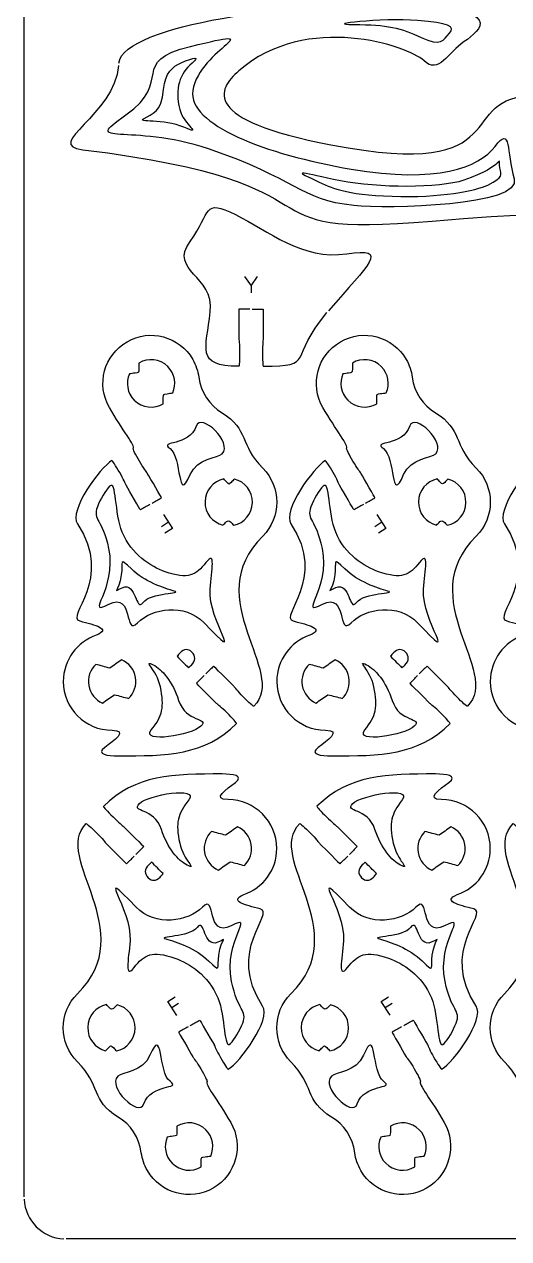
# Model space of a CAD drawing. Extents: x 0 to 300, y 0 to 300.
# Drawn here: x 0 to 59.6, y 0.1 to 149.5 of the extents above; entities that cross this region are included whole.
import ezdxf

# ---------------------------------------------------------------- set-up
doc = ezdxf.new("R2010")
doc.units = 0
doc.header["$MEASUREMENT"] = 0
doc.layers.add('DEFAULT', color=7, linetype='CONTINUOUS')

msp = doc.modelspace()

# ---------------------------------------------------------------- linework, layer by layer
at = {"layer": 'DEFAULT', "color": 1}
for points in [[(0, 5.25), (0, 294.95)], [(294.85, 0.1), (5.15, 0.1)]]:
    msp.add_lwpolyline(points, dxfattribs=at)
at = {"layer": 'DEFAULT', "color": 250}
for points in [[(27.09, 118.46), (27.9, 117.3), (27.9, 116.44)], [(27.9, 117.29), (28.67, 118.46)], [(17.72, 88.22), (16.86, 87.65)], [(17.1, 89.16), (18.21, 87.47), (17.3, 86.87)], [(43.97, 88.22), (43.11, 87.65)], [(43.35, 89.16), (44.46, 87.47), (43.55, 86.87)], [(18.75, 27.57), (17.64, 29.26), (18.55, 29.86)], [(18.13, 28.52), (18.98, 29.08)], [(45, 27.58), (43.89, 29.26), (44.8, 29.86)], [(44.38, 28.52), (45.23, 29.08)]]:
    msp.add_lwpolyline(points, dxfattribs=at)
at = {"layer": 'DEFAULT', "color": 1}
for points, knots in [([(11.61, 144.69), (12.29, 149.48), (33.31, 152.18), (46.37, 151.85), (59.57, 151.52), (56.08, 148.7), (54.09, 147.34), (52.1, 145.99), (50.94, 143.22), (49.11, 145), (47.29, 146.79), (34.75, 151.03), (26.36, 143.72), (23.77, 141.47), (21.6, 137.74), (37.7, 134.64), (61.16, 130.12), (52.53, 140.72), (62.93, 140.72), (62.99, 140.72), (63.03, 139.94), (63.03, 138.97), (63.03, 138), (62.93, 137.39), (62.93, 137.22), (62.93, 136.05), (62.93, 134.89), (62.93, 133.72), (63.38, 133.72), (63.83, 133.72), (64.28, 133.72)], [0, 0, 0, 0, 1, 1, 1, 2, 2, 2, 3, 3, 3, 4, 4, 4, 5, 5, 5, 6, 6, 6, 7, 7, 7, 8, 8, 8, 17.92, 17.92, 17.92, 21.75, 21.75, 21.75, 21.75]), ([(11.58, 144.4), (11.12, 138.32), (2.26, 134.64), (7.2, 134.04), (41.64, 129.8), (24.83, 123.03), (50.15, 125.26), (93.23, 129.07), (65.42, 118.45), (84.18, 121.77), (93.46, 123.41), (95.97, 115.07), (89.38, 134.63), (85.65, 145.71), (81.43, 134.48), (77.05, 134.92), (73.9, 135.23), (70.11, 140.72), (65.93, 140.72), (65.88, 140.72), (65.83, 139.94), (65.83, 138.97), (65.83, 138), (65.93, 137.39), (65.93, 137.22), (65.93, 136.05), (65.93, 134.89), (65.93, 133.72), (65.48, 133.72), (65.03, 133.72), (64.58, 133.72)], [0, 0, 0, 0, 1, 1, 1, 2, 2, 2, 3, 3, 3, 4, 4, 4, 5, 5, 5, 6, 6, 6, 7, 7, 7, 8, 8, 8, 17.92, 17.92, 17.92, 21.75, 21.75, 21.75, 21.75]), ([(27.73, 114.41), (27.28, 114.41), (26.83, 114.41), (26.38, 114.41), (26.38, 113.24), (26.38, 112.07), (26.38, 110.91), (26.38, 110.73), (26.48, 110.12), (26.48, 109.16), (26.48, 108.19), (26.44, 107.4), (26.38, 107.4), (21, 107.4), (22.38, 109.57), (22.87, 114.09), (23.37, 118.6), (17.73, 119.1), (20.38, 122.75), (23.04, 126.4), (21.91, 128.07), (25.96, 126.07), (30.01, 124.08), (34.16, 120.39), (39.64, 121.24), (45.08, 122.08), (42.33, 119.96), (37.42, 114.23)], [0, 0, 0, 0, 3.83, 3.83, 3.83, 13.75, 13.75, 13.75, 14.75, 14.75, 14.75, 15.75, 15.75, 15.75, 16.75, 16.75, 16.75, 17.75, 17.75, 17.75, 18.75, 18.75, 18.75, 19.75, 19.75, 19.75, 20.75, 20.75, 20.75, 20.75]), ([(28.03, 114.41), (28.48, 114.41), (28.93, 114.41), (29.38, 114.41), (29.38, 113.24), (29.38, 112.07), (29.38, 110.91), (29.38, 110.73), (29.28, 110.12), (29.28, 109.16), (29.28, 108.19), (29.33, 107.4), (29.38, 107.4), (35.94, 107.4), (32.38, 108.3), (37.22, 114)], [0, 0, 0, 0, 3.83, 3.83, 3.83, 13.75, 13.75, 13.75, 14.75, 14.75, 14.75, 15.75, 15.75, 15.75, 16.75, 16.75, 16.75, 16.75]), ([(15.71, 90.56), (16.09, 90.79), (16.48, 91.01), (16.87, 91.24), (16.87, 91.24), (15.56, 93.51), (15.12, 94.27), (15.03, 94.42), (14.64, 94.89), (14.16, 95.73), (13.68, 96.56), (13.33, 97.26), (13.37, 97.3), (13.74, 97.51), (12.04, 99.61), (10.46, 102.33), (8.83, 105.16), (9.8, 108.79), (12.63, 110.42), (15.45, 112.05), (19.08, 111.08), (20.71, 108.25), (21.11, 107.56), (21.35, 106.81), (21.45, 106.06), (21.7, 104.17), (22.79, 102.6), (24.31, 101.68), (27.63, 99.66), (26.45, 97.74), (29.32, 94.88), (31.62, 92.57), (31.62, 88.81), (29.32, 86.51), (21.43, 78.8), (32.47, 69.82), (28.23, 65.58), (28.19, 65.54), (27.6, 66.06), (26.92, 66.75), (26.24, 67.43), (25.88, 67.93), (25.75, 68.05), (25.13, 68.67), (23.28, 70.53), (23.28, 70.53), (22.96, 70.21), (22.64, 69.9), (22.32, 69.58)], [0, 0, 0, 0, 3.821544, 3.821544, 3.821544, 4.821544, 4.821544, 4.821544, 5.821544, 5.821544, 5.821544, 6.821544, 6.821544, 6.821544, 7.821544, 7.821544, 7.821544, 8.821544, 8.821544, 8.821544, 9.821544, 9.821544, 9.821544, 10.821544, 10.821544, 10.821544, 11.821544, 11.821544, 11.821544, 12.821544, 12.821544, 12.821544, 13.821544, 13.821544, 13.821544, 14.821544, 14.821544, 14.821544, 15.821544, 15.821544, 15.821544, 16.821544, 16.821544, 16.821544, 17.821544, 17.821544, 17.821544, 21.639921, 21.639921, 21.639921, 21.639921]), ([(41.95, 90.56), (42.34, 90.79), (42.73, 91.01), (43.12, 91.24), (43.12, 91.24), (41.81, 93.51), (41.37, 94.27), (41.28, 94.42), (40.89, 94.89), (40.41, 95.73), (39.93, 96.56), (39.58, 97.26), (39.62, 97.3), (39.99, 97.51), (38.29, 99.61), (36.71, 102.33), (35.08, 105.16), (36.05, 108.79), (38.88, 110.42), (41.7, 112.05), (45.33, 111.08), (46.96, 108.25), (47.36, 107.56), (47.6, 106.81), (47.7, 106.06), (47.95, 104.17), (49.04, 102.6), (50.56, 101.68), (53.88, 99.66), (52.7, 97.74), (55.57, 94.88), (57.87, 92.57), (57.87, 88.82), (55.57, 86.51), (47.68, 78.8), (58.72, 69.83), (54.48, 65.58), (54.44, 65.54), (53.85, 66.07), (53.17, 66.75), (52.49, 67.43), (52.13, 67.93), (52, 68.05), (51.38, 68.68), (49.53, 70.53), (49.53, 70.53), (49.21, 70.21), (48.89, 69.9), (48.57, 69.58)], [0, 0, 0, 0, 3.821544, 3.821544, 3.821544, 4.821544, 4.821544, 4.821544, 5.821544, 5.821544, 5.821544, 6.821544, 6.821544, 6.821544, 7.821544, 7.821544, 7.821544, 8.821544, 8.821544, 8.821544, 9.821544, 9.821544, 9.821544, 10.821544, 10.821544, 10.821544, 11.821544, 11.821544, 11.821544, 12.821544, 12.821544, 12.821544, 13.821544, 13.821544, 13.821544, 14.821544, 14.821544, 14.821544, 15.821544, 15.821544, 15.821544, 16.821544, 16.821544, 16.821544, 17.821544, 17.821544, 17.821544, 21.639921, 21.639921, 21.639921, 21.639921]), ([(18.26, 104.12), (18.03, 104.09), (17.79, 104.06), (17.56, 104.03), (17.09, 103.97), (17.09, 103.97), (17.09, 103.54), (17.09, 103.29), (17.09, 103.04), (17.09, 102.8), (15.97, 102.12), (14.49, 102.27), (13.53, 103.23), (12.65, 104.11), (12.45, 105.4), (12.92, 106.46), (13.15, 106.49), (13.39, 106.53), (13.62, 106.56), (14.09, 106.61), (14.09, 106.61), (14.09, 107.04), (14.09, 107.29), (14.09, 107.54), (14.09, 107.8), (15.21, 108.47), (16.68, 108.32), (17.65, 107.36), (18.53, 106.48), (18.73, 105.19), (18.26, 104.12)], [0, 0, 0, 0, 2.015564, 2.015564, 2.015564, 3.015564, 3.015564, 3.015564, 5.125564, 5.125564, 5.125564, 6.125564, 6.125564, 6.125564, 7.125564, 7.125564, 7.125564, 9.143707, 9.143707, 9.143707, 10.143707, 10.143707, 10.143707, 12.283707, 12.283707, 12.283707, 13.283707, 13.283707, 13.283707, 14.283707, 14.283707, 14.283707, 14.283707]), ([(44.51, 104.12), (44.28, 104.09), (44.04, 104.06), (43.8, 104.04), (43.34, 103.98), (43.34, 103.98), (43.34, 103.54), (43.34, 103.29), (43.34, 103.05), (43.34, 102.8), (42.22, 102.12), (40.74, 102.27), (39.78, 103.23), (38.9, 104.11), (38.7, 105.4), (39.17, 106.46), (39.4, 106.49), (39.64, 106.53), (39.87, 106.56), (40.34, 106.61), (40.34, 106.61), (40.34, 107.04), (40.34, 107.29), (40.34, 107.54), (40.34, 107.8), (41.46, 108.47), (42.93, 108.33), (43.9, 107.36), (44.77, 106.48), (44.98, 105.19), (44.51, 104.12)], [0, 0, 0, 0, 2.015564, 2.015564, 2.015564, 3.015564, 3.015564, 3.015564, 5.125564, 5.125564, 5.125564, 6.125564, 6.125564, 6.125564, 7.125564, 7.125564, 7.125564, 9.143707, 9.143707, 9.143707, 10.143707, 10.143707, 10.143707, 12.283707, 12.283707, 12.283707, 13.283707, 13.283707, 13.283707, 14.283707, 14.283707, 14.283707, 14.283707]), ([(15.44, 90.41), (15.05, 90.18), (14.66, 89.96), (14.27, 89.74), (14.27, 89.74), (12.96, 92.01), (12.52, 92.77), (12.43, 92.92), (12.22, 93.5), (11.74, 94.33), (11.25, 95.17), (10.82, 95.82), (10.77, 95.8), (9.33, 94.97), (5.42, 89.6), (6.54, 88.03), (11.07, 81.17), (4.96, 76.58), (6.82, 76.08), (8.68, 75.58), (10.76, 75.13), (8.85, 74.32), (6.5, 73.51), (4.8, 71.27), (4.8, 68.64), (4.8, 65.33), (7.49, 62.64), (10.8, 62.64), (12.84, 62.64), (11, 61.34), (9.89, 60.52), (8.77, 59.69), (10.24, 59.48), (11.52, 59.48), (17.51, 59.48), (22.19, 59.54), (26.1, 63.46), (26.14, 63.5), (25.62, 64.09), (24.94, 64.77), (24.26, 65.45), (23.76, 65.81), (23.63, 65.93), (23.01, 66.55), (21.16, 68.41), (21.16, 68.41), (21.47, 68.73), (21.79, 69.05), (22.11, 69.36)], [0, 0, 0, 0, 3.830209, 3.830209, 3.830209, 4.830209, 4.830209, 4.830209, 5.830209, 5.830209, 5.830209, 6.830209, 6.830209, 6.830209, 7.830209, 7.830209, 7.830209, 8.830209, 8.830209, 8.830209, 9.830209, 9.830209, 9.830209, 10.830209, 10.830209, 10.830209, 11.830209, 11.830209, 11.830209, 12.830209, 12.830209, 12.830209, 13.830209, 13.830209, 13.830209, 14.830209, 14.830209, 14.830209, 15.830209, 15.830209, 15.830209, 16.830209, 16.830209, 16.830209, 17.830209, 17.830209, 17.830209, 21.655663, 21.655663, 21.655663, 21.655663]), ([(41.69, 90.41), (41.3, 90.19), (40.91, 89.96), (40.52, 89.74), (40.52, 89.74), (39.21, 92.01), (38.77, 92.77), (38.68, 92.92), (38.47, 93.5), (37.99, 94.33), (37.5, 95.17), (37.07, 95.83), (37.02, 95.8), (35.58, 94.97), (31.67, 89.6), (32.79, 88.03), (37.32, 81.17), (31.21, 76.58), (33.07, 76.08), (34.93, 75.58), (37.01, 75.13), (35.1, 74.32), (32.75, 73.51), (31.05, 71.27), (31.05, 68.64), (31.05, 65.33), (33.74, 62.64), (37.05, 62.64), (39.09, 62.64), (37.25, 61.34), (36.14, 60.52), (35.02, 59.69), (36.49, 59.48), (37.77, 59.48), (43.76, 59.48), (48.44, 59.54), (52.35, 63.46), (52.39, 63.5), (51.87, 64.09), (51.19, 64.77), (50.51, 65.45), (50.01, 65.81), (49.88, 65.93), (49.26, 66.55), (47.41, 68.41), (47.41, 68.41), (47.72, 68.73), (48.04, 69.05), (48.36, 69.36)], [0, 0, 0, 0, 3.830209, 3.830209, 3.830209, 4.830209, 4.830209, 4.830209, 5.830209, 5.830209, 5.830209, 6.830209, 6.830209, 6.830209, 7.830209, 7.830209, 7.830209, 8.830209, 8.830209, 8.830209, 9.830209, 9.830209, 9.830209, 10.830209, 10.830209, 10.830209, 11.830209, 11.830209, 11.830209, 12.830209, 12.830209, 12.830209, 13.830209, 13.830209, 13.830209, 14.830209, 14.830209, 14.830209, 15.830209, 15.830209, 15.830209, 16.830209, 16.830209, 16.830209, 17.830209, 17.830209, 17.830209, 21.655663, 21.655663, 21.655663, 21.655663]), ([(67.94, 90.41), (67.55, 90.19), (67.16, 89.96), (66.77, 89.74), (66.77, 89.74), (65.46, 92.01), (65.02, 92.77), (64.93, 92.92), (64.71, 93.5), (64.23, 94.33), (63.75, 95.17), (63.32, 95.83), (63.27, 95.8), (61.83, 94.97), (57.92, 89.6), (59.04, 88.03), (63.57, 81.17), (57.45, 76.58), (59.32, 76.08), (61.18, 75.58), (63.26, 75.13), (61.35, 74.32), (59, 73.51), (57.3, 71.27), (57.3, 68.64), (57.3, 65.33), (59.98, 62.64), (63.3, 62.64), (65.34, 62.64), (63.5, 61.34), (62.39, 60.52), (61.27, 59.69), (62.74, 59.48), (64.02, 59.48), (70.01, 59.48), (74.68, 59.54), (78.6, 63.46), (78.64, 63.5), (78.12, 64.09), (77.44, 64.77), (76.75, 65.45), (76.25, 65.81), (76.13, 65.93), (75.51, 66.55), (73.65, 68.41), (73.65, 68.41), (73.97, 68.73), (74.29, 69.05), (74.61, 69.36)], [0, 0, 0, 0, 3.830209, 3.830209, 3.830209, 4.830209, 4.830209, 4.830209, 5.830209, 5.830209, 5.830209, 6.830209, 6.830209, 6.830209, 7.830209, 7.830209, 7.830209, 8.830209, 8.830209, 8.830209, 9.830209, 9.830209, 9.830209, 10.830209, 10.830209, 10.830209, 11.830209, 11.830209, 11.830209, 12.830209, 12.830209, 12.830209, 13.830209, 13.830209, 13.830209, 14.830209, 14.830209, 14.830209, 15.830209, 15.830209, 15.830209, 16.830209, 16.830209, 16.830209, 17.830209, 17.830209, 17.830209, 21.655663, 21.655663, 21.655663, 21.655663]), ([(25.75, 87.85), (25.62, 87.99), (25.48, 88.13), (25.35, 88.28), (25.21, 88.42), (24.99, 88.43), (24.86, 88.3), (24.72, 88.15), (24.57, 88.01), (24.43, 87.86), (23.14, 88.18), (22.19, 89.36), (22.22, 90.75), (22.24, 92.12), (23.22, 93.26), (24.52, 93.54), (24.64, 93.4), (24.77, 93.27), (24.9, 93.13), (25.18, 92.85), (25.18, 92.85), (25.44, 93.12), (25.57, 93.25), (25.71, 93.39), (25.84, 93.52), (27.13, 93.2), (28.08, 92.03), (28.05, 90.64), (28.03, 89.26), (27.04, 88.12), (25.75, 87.85)], [0, 0, 0, 0, 1.669731, 1.669731, 1.669731, 2.669731, 2.669731, 2.669731, 4.416299, 4.416299, 4.416299, 5.416299, 5.416299, 5.416299, 6.416299, 6.416299, 6.416299, 7.987095, 7.987095, 7.987095, 8.987095, 8.987095, 8.987095, 10.592243, 10.592243, 10.592243, 11.592243, 11.592243, 11.592243, 12.592243, 12.592243, 12.592243, 12.592243]), ([(52, 87.85), (51.87, 87.99), (51.73, 88.13), (51.6, 88.28), (51.46, 88.42), (51.24, 88.43), (51.11, 88.3), (50.97, 88.16), (50.82, 88.01), (50.68, 87.86), (49.39, 88.18), (48.44, 89.36), (48.47, 90.75), (48.49, 92.13), (49.47, 93.26), (50.77, 93.54), (50.89, 93.4), (51.02, 93.27), (51.15, 93.13), (51.43, 92.86), (51.43, 92.86), (51.69, 93.12), (51.82, 93.25), (51.96, 93.39), (52.09, 93.52), (53.38, 93.2), (54.33, 92.03), (54.3, 90.64), (54.28, 89.26), (53.29, 88.12), (52, 87.85)], [0, 0, 0, 0, 1.669731, 1.669731, 1.669731, 2.669731, 2.669731, 2.669731, 4.416299, 4.416299, 4.416299, 5.416299, 5.416299, 5.416299, 6.416299, 6.416299, 6.416299, 7.987095, 7.987095, 7.987095, 8.987095, 8.987095, 8.987095, 10.592243, 10.592243, 10.592243, 11.592243, 11.592243, 11.592243, 12.592243, 12.592243, 12.592243, 12.592243]), ([(12.83, 66.55), (12.25, 66.7), (11.67, 66.86), (11.09, 67.01), (10.59, 66.67), (10.1, 66.32), (9.61, 65.98), (8.76, 66.36), (8.1, 67.14), (7.93, 68.14), (7.76, 69.12), (8.1, 70.09), (8.78, 70.74), (9.36, 70.58), (9.94, 70.43), (10.51, 70.27), (11.01, 70.61), (11.5, 70.96), (11.99, 71.3), (12.84, 70.92), (13.5, 70.14), (13.67, 69.14), (13.84, 68.16), (13.5, 67.2), (12.83, 66.55)], [0, 0, 0, 0, 5.117861, 5.117861, 5.117861, 10.214311, 10.214311, 10.214311, 11.214311, 11.214311, 11.214311, 12.214311, 12.214311, 12.214311, 17.298649, 17.298649, 17.298649, 22.411476, 22.411476, 22.411476, 23.411476, 23.411476, 23.411476, 24.411476, 24.411476, 24.411476, 24.411476]), ([(39.08, 66.55), (38.5, 66.71), (37.92, 66.86), (37.33, 67.01), (36.84, 66.67), (36.35, 66.32), (35.86, 65.98), (35.01, 66.36), (34.35, 67.15), (34.18, 68.14), (34.01, 69.12), (34.35, 70.09), (35.03, 70.74), (35.61, 70.58), (36.19, 70.43), (36.76, 70.27), (37.26, 70.62), (37.75, 70.96), (38.24, 71.3), (39.09, 70.92), (39.75, 70.14), (39.92, 69.15), (40.09, 68.16), (39.75, 67.2), (39.08, 66.55)], [0, 0, 0, 0, 5.117861, 5.117861, 5.117861, 10.214311, 10.214311, 10.214311, 11.214311, 11.214311, 11.214311, 12.214311, 12.214311, 12.214311, 17.298649, 17.298649, 17.298649, 22.411476, 22.411476, 22.411476, 23.411476, 23.411476, 23.411476, 24.411476, 24.411476, 24.411476, 24.411476]), ([(20.4, 26.33), (20.79, 26.55), (21.18, 26.78), (21.57, 27), (21.57, 27), (22.89, 24.73), (23.33, 23.97), (23.41, 23.82), (23.63, 23.24), (24.11, 22.4), (24.6, 21.57), (25.03, 20.91), (25.07, 20.94), (26.51, 21.76), (30.43, 27.14), (29.3, 28.7), (24.78, 35.56), (30.89, 40.16), (29.02, 40.66), (27.16, 41.15), (25.08, 41.61), (26.99, 42.42), (29.35, 43.23), (31.05, 45.47), (31.05, 48.1), (31.05, 51.41), (28.36, 54.1), (25.05, 54.1), (23, 54.1), (24.84, 55.39), (25.96, 56.22), (27.07, 57.05), (25.6, 57.26), (24.33, 57.26), (18.34, 57.26), (13.66, 57.2), (9.74, 53.27), (9.7, 53.24), (10.22, 52.65), (10.91, 51.97), (11.59, 51.29), (12.09, 50.93), (12.21, 50.8), (12.83, 50.18), (14.69, 48.33), (14.69, 48.33), (14.37, 48.01), (14.05, 47.69), (13.73, 47.37)], [0, 0, 0, 0, 3.830209, 3.830209, 3.830209, 4.830209, 4.830209, 4.830209, 5.830209, 5.830209, 5.830209, 6.830209, 6.830209, 6.830209, 7.830209, 7.830209, 7.830209, 8.830209, 8.830209, 8.830209, 9.830209, 9.830209, 9.830209, 10.830209, 10.830209, 10.830209, 11.830209, 11.830209, 11.830209, 12.830209, 12.830209, 12.830209, 13.830209, 13.830209, 13.830209, 14.830209, 14.830209, 14.830209, 15.830209, 15.830209, 15.830209, 16.830209, 16.830209, 16.830209, 17.830209, 17.830209, 17.830209, 21.655663, 21.655663, 21.655663, 21.655663]), ([(46.65, 26.33), (47.04, 26.55), (47.43, 26.78), (47.82, 27), (47.82, 27), (49.13, 24.73), (49.58, 23.97), (49.66, 23.82), (49.88, 23.24), (50.36, 22.4), (50.85, 21.57), (51.28, 20.91), (51.32, 20.94), (52.76, 21.77), (56.68, 27.14), (55.55, 28.7), (51.03, 35.56), (57.14, 40.16), (55.27, 40.66), (53.41, 41.15), (51.33, 41.61), (53.24, 42.42), (55.6, 43.23), (57.3, 45.47), (57.3, 48.1), (57.3, 51.41), (54.61, 54.1), (51.3, 54.1), (49.25, 54.1), (51.09, 55.39), (52.21, 56.22), (53.32, 57.05), (51.85, 57.26), (50.58, 57.26), (44.59, 57.26), (39.91, 57.2), (35.99, 53.28), (35.95, 53.24), (36.47, 52.65), (37.16, 51.97), (37.84, 51.29), (38.34, 50.93), (38.46, 50.8), (39.08, 50.19), (40.94, 48.33), (40.94, 48.33), (40.62, 48.01), (40.3, 47.69), (39.98, 47.37)], [0, 0, 0, 0, 3.830209, 3.830209, 3.830209, 4.830209, 4.830209, 4.830209, 5.830209, 5.830209, 5.830209, 6.830209, 6.830209, 6.830209, 7.830209, 7.830209, 7.830209, 8.830209, 8.830209, 8.830209, 9.830209, 9.830209, 9.830209, 10.830209, 10.830209, 10.830209, 11.830209, 11.830209, 11.830209, 12.830209, 12.830209, 12.830209, 13.830209, 13.830209, 13.830209, 14.830209, 14.830209, 14.830209, 15.830209, 15.830209, 15.830209, 16.830209, 16.830209, 16.830209, 17.830209, 17.830209, 17.830209, 21.655663, 21.655663, 21.655663, 21.655663]), ([(20.14, 26.17), (19.75, 25.95), (19.36, 25.73), (18.97, 25.5), (18.97, 25.5), (20.29, 23.23), (20.72, 22.47), (20.81, 22.32), (21.21, 21.84), (21.69, 21.01), (22.17, 20.17), (22.52, 19.48), (22.47, 19.44), (22.11, 19.22), (23.81, 17.13), (25.38, 14.4), (27.01, 11.58), (26.04, 7.95), (23.22, 6.32), (20.39, 4.69), (16.77, 5.66), (15.14, 8.48), (14.74, 9.18), (14.49, 9.92), (14.39, 10.67), (14.15, 12.56), (13.06, 14.14), (11.54, 15.06), (8.21, 17.08), (9.39, 19), (6.53, 21.86), (4.22, 24.17), (4.22, 27.92), (6.53, 30.23), (14.41, 37.94), (3.38, 46.91), (7.62, 51.15), (7.66, 51.19), (8.24, 50.67), (8.93, 49.99), (9.61, 49.3), (9.97, 48.81), (10.09, 48.68), (10.71, 48.06), (12.57, 46.21), (12.57, 46.21), (12.89, 46.52), (13.2, 46.84), (13.52, 47.16)], [0, 0, 0, 0, 3.821544, 3.821544, 3.821544, 4.821544, 4.821544, 4.821544, 5.821544, 5.821544, 5.821544, 6.821544, 6.821544, 6.821544, 7.821544, 7.821544, 7.821544, 8.821544, 8.821544, 8.821544, 9.821544, 9.821544, 9.821544, 10.821544, 10.821544, 10.821544, 11.821544, 11.821544, 11.821544, 12.821544, 12.821544, 12.821544, 13.821544, 13.821544, 13.821544, 14.821544, 14.821544, 14.821544, 15.821544, 15.821544, 15.821544, 16.821544, 16.821544, 16.821544, 17.821544, 17.821544, 17.821544, 21.639921, 21.639921, 21.639921, 21.639921]), ([(46.39, 26.18), (46, 25.95), (45.61, 25.73), (45.22, 25.5), (45.22, 25.5), (46.53, 23.23), (46.97, 22.47), (47.06, 22.32), (47.46, 21.84), (47.94, 21.01), (48.42, 20.17), (48.77, 19.48), (48.72, 19.44), (48.36, 19.23), (50.06, 17.13), (51.63, 14.4), (53.26, 11.58), (52.29, 7.95), (49.47, 6.32), (46.64, 4.69), (43.02, 5.66), (41.39, 8.48), (40.99, 9.18), (40.74, 9.92), (40.64, 10.67), (40.4, 12.56), (39.31, 14.14), (37.79, 15.06), (34.46, 17.08), (35.64, 19), (32.78, 21.86), (30.47, 24.17), (30.47, 27.92), (32.78, 30.23), (40.66, 37.94), (29.63, 46.91), (33.87, 51.16), (33.91, 51.19), (34.49, 50.67), (35.18, 49.99), (35.86, 49.3), (36.22, 48.81), (36.34, 48.68), (36.96, 48.06), (38.82, 46.21), (38.82, 46.21), (39.14, 46.52), (39.45, 46.84), (39.77, 47.16)], [0, 0, 0, 0, 3.821544, 3.821544, 3.821544, 4.821544, 4.821544, 4.821544, 5.821544, 5.821544, 5.821544, 6.821544, 6.821544, 6.821544, 7.821544, 7.821544, 7.821544, 8.821544, 8.821544, 8.821544, 9.821544, 9.821544, 9.821544, 10.821544, 10.821544, 10.821544, 11.821544, 11.821544, 11.821544, 12.821544, 12.821544, 12.821544, 13.821544, 13.821544, 13.821544, 14.821544, 14.821544, 14.821544, 15.821544, 15.821544, 15.821544, 16.821544, 16.821544, 16.821544, 17.821544, 17.821544, 17.821544, 21.639921, 21.639921, 21.639921, 21.639921]), ([(72.64, 26.18), (72.25, 25.95), (71.86, 25.73), (71.47, 25.5), (71.47, 25.5), (72.78, 23.23), (73.22, 22.47), (73.31, 22.32), (73.7, 21.84), (74.19, 21.01), (74.67, 20.17), (75.02, 19.48), (74.97, 19.44), (74.61, 19.23), (76.31, 17.13), (77.88, 14.4), (79.51, 11.58), (78.54, 7.95), (75.71, 6.32), (72.89, 4.69), (69.27, 5.66), (67.64, 8.48), (67.23, 9.18), (66.99, 9.92), (66.89, 10.67), (66.64, 12.56), (65.55, 14.14), (64.04, 15.06), (60.71, 17.08), (61.89, 19), (59.03, 21.86), (56.72, 24.17), (56.72, 27.92), (59.03, 30.23), (66.91, 37.94), (55.87, 46.91), (60.12, 51.16), (60.16, 51.19), (60.74, 50.67), (61.42, 49.99), (62.11, 49.3), (62.47, 48.81), (62.59, 48.68), (63.21, 48.06), (65.07, 46.21), (65.07, 46.21), (65.39, 46.52), (65.7, 46.84), (66.02, 47.16)], [0, 0, 0, 0, 3.821544, 3.821544, 3.821544, 4.821544, 4.821544, 4.821544, 5.821544, 5.821544, 5.821544, 6.821544, 6.821544, 6.821544, 7.821544, 7.821544, 7.821544, 8.821544, 8.821544, 8.821544, 9.821544, 9.821544, 9.821544, 10.821544, 10.821544, 10.821544, 11.821544, 11.821544, 11.821544, 12.821544, 12.821544, 12.821544, 13.821544, 13.821544, 13.821544, 14.821544, 14.821544, 14.821544, 15.821544, 15.821544, 15.821544, 16.821544, 16.821544, 16.821544, 17.821544, 17.821544, 17.821544, 21.639921, 21.639921, 21.639921, 21.639921]), ([(23.01, 50.18), (23.6, 50.03), (24.18, 49.88), (24.76, 49.73), (25.25, 50.07), (25.74, 50.41), (26.23, 50.76), (27.09, 50.37), (27.74, 49.59), (27.91, 48.6), (28.09, 47.61), (27.74, 46.65), (27.06, 46), (26.49, 46.15), (25.91, 46.31), (25.33, 46.47), (24.84, 46.12), (24.35, 45.78), (23.85, 45.43), (23, 45.82), (22.35, 46.6), (22.17, 47.59), (22, 48.58), (22.35, 49.53), (23.01, 50.18)], [0, 0, 0, 0, 5.117861, 5.117861, 5.117861, 10.214311, 10.214311, 10.214311, 11.214311, 11.214311, 11.214311, 12.214311, 12.214311, 12.214311, 17.298649, 17.298649, 17.298649, 22.411476, 22.411476, 22.411476, 23.411476, 23.411476, 23.411476, 24.411476, 24.411476, 24.411476, 24.411476]), ([(49.26, 50.18), (49.85, 50.03), (50.43, 49.88), (51.01, 49.73), (51.5, 50.07), (51.99, 50.41), (52.48, 50.76), (53.33, 50.37), (53.99, 49.59), (54.16, 48.6), (54.34, 47.61), (53.99, 46.65), (53.31, 46), (52.74, 46.16), (52.16, 46.31), (51.58, 46.47), (51.09, 46.12), (50.6, 45.78), (50.1, 45.43), (49.25, 45.82), (48.6, 46.6), (48.42, 47.59), (48.25, 48.58), (48.6, 49.54), (49.26, 50.18)], [0, 0, 0, 0, 5.117861, 5.117861, 5.117861, 10.214311, 10.214311, 10.214311, 11.214311, 11.214311, 11.214311, 12.214311, 12.214311, 12.214311, 17.298649, 17.298649, 17.298649, 22.411476, 22.411476, 22.411476, 23.411476, 23.411476, 23.411476, 24.411476, 24.411476, 24.411476, 24.411476]), ([(10.1, 28.89), (10.23, 28.75), (10.36, 28.6), (10.5, 28.46), (10.63, 28.32), (10.85, 28.31), (10.98, 28.43), (11.13, 28.58), (11.27, 28.73), (11.42, 28.87), (12.71, 28.55), (13.65, 27.38), (13.63, 25.99), (13.61, 24.61), (12.62, 23.47), (11.33, 23.2), (11.2, 23.33), (11.07, 23.47), (10.95, 23.6), (10.67, 23.88), (10.67, 23.88), (10.41, 23.62), (10.27, 23.48), (10.14, 23.35), (10, 23.22), (8.72, 23.54), (7.77, 24.71), (7.8, 26.1), (7.82, 27.48), (8.8, 28.61), (10.1, 28.89)], [0, 0, 0, 0, 1.669731, 1.669731, 1.669731, 2.669731, 2.669731, 2.669731, 4.416299, 4.416299, 4.416299, 5.416299, 5.416299, 5.416299, 6.416299, 6.416299, 6.416299, 7.987095, 7.987095, 7.987095, 8.987095, 8.987095, 8.987095, 10.592243, 10.592243, 10.592243, 11.592243, 11.592243, 11.592243, 12.592243, 12.592243, 12.592243, 12.592243]), ([(36.35, 28.89), (36.48, 28.75), (36.61, 28.6), (36.75, 28.46), (36.88, 28.32), (37.1, 28.31), (37.23, 28.44), (37.38, 28.58), (37.52, 28.73), (37.67, 28.87), (38.96, 28.55), (39.9, 27.38), (39.88, 25.99), (39.86, 24.61), (38.87, 23.48), (37.58, 23.2), (37.45, 23.33), (37.32, 23.47), (37.2, 23.6), (36.92, 23.88), (36.92, 23.88), (36.66, 23.62), (36.52, 23.48), (36.39, 23.35), (36.25, 23.22), (34.97, 23.54), (34.02, 24.71), (34.05, 26.1), (34.07, 27.48), (35.05, 28.61), (36.35, 28.89)], [0, 0, 0, 0, 1.669731, 1.669731, 1.669731, 2.669731, 2.669731, 2.669731, 4.416299, 4.416299, 4.416299, 5.416299, 5.416299, 5.416299, 6.416299, 6.416299, 6.416299, 7.987095, 7.987095, 7.987095, 8.987095, 8.987095, 8.987095, 10.592243, 10.592243, 10.592243, 11.592243, 11.592243, 11.592243, 12.592243, 12.592243, 12.592243, 12.592243]), ([(17.58, 12.61), (17.82, 12.64), (18.06, 12.67), (18.29, 12.7), (18.76, 12.76), (18.76, 12.76), (18.76, 13.19), (18.76, 13.44), (18.76, 13.69), (18.76, 13.94), (19.87, 14.61), (21.35, 14.47), (22.32, 13.5), (23.19, 12.63), (23.4, 11.34), (22.93, 10.27), (22.69, 10.24), (22.46, 10.21), (22.22, 10.18), (21.76, 10.12), (21.76, 10.12), (21.76, 9.7), (21.76, 9.44), (21.76, 9.19), (21.76, 8.94), (20.64, 8.26), (19.16, 8.41), (18.2, 9.38), (17.32, 10.25), (17.12, 11.54), (17.58, 12.61)], [0, 0, 0, 0, 2.015564, 2.015564, 2.015564, 3.015564, 3.015564, 3.015564, 5.125564, 5.125564, 5.125564, 6.125564, 6.125564, 6.125564, 7.125564, 7.125564, 7.125564, 9.143707, 9.143707, 9.143707, 10.143707, 10.143707, 10.143707, 12.283707, 12.283707, 12.283707, 13.283707, 13.283707, 13.283707, 14.283707, 14.283707, 14.283707, 14.283707]), ([(43.83, 12.61), (44.07, 12.64), (44.31, 12.67), (44.54, 12.7), (45.01, 12.76), (45.01, 12.76), (45.01, 13.2), (45.01, 13.44), (45.01, 13.69), (45.01, 13.94), (46.12, 14.61), (47.6, 14.47), (48.57, 13.5), (49.44, 12.63), (49.64, 11.34), (49.18, 10.27), (48.94, 10.24), (48.71, 10.21), (48.47, 10.18), (48.01, 10.12), (48.01, 10.12), (48.01, 9.7), (48.01, 9.44), (48.01, 9.19), (48.01, 8.94), (46.89, 8.26), (45.41, 8.41), (44.44, 9.38), (43.57, 10.25), (43.37, 11.54), (43.83, 12.61)], [0, 0, 0, 0, 2.015564, 2.015564, 2.015564, 3.015564, 3.015564, 3.015564, 5.125564, 5.125564, 5.125564, 6.125564, 6.125564, 6.125564, 7.125564, 7.125564, 7.125564, 9.143707, 9.143707, 9.143707, 10.143707, 10.143707, 10.143707, 12.283707, 12.283707, 12.283707, 13.283707, 13.283707, 13.283707, 14.283707, 14.283707, 14.283707, 14.283707])]:
    msp.add_open_spline(points, degree=3, knots=knots, dxfattribs=at)
at = {"layer": 'DEFAULT', "color": 3}
for points, knots in [([(48.34, 149.93), (52.17, 149.64), (53.09, 149.21), (52.29, 148.36), (51.5, 147.52), (51.27, 146.69), (48.81, 147.85), (46.35, 149.01), (44.61, 149.43), (40.54, 149.43), (36.47, 149.43), (43.94, 150.26), (48.34, 149.93)], [0, 0, 0, 0, 1, 1, 1, 2, 2, 2, 3, 3, 3, 4, 4, 4, 4]), ([(17.13, 141.46), (16.9, 138.59), (15.72, 138.47), (14.72, 137.89), (13.73, 137.31), (17.13, 137.89), (19.62, 136.81), (22.11, 135.73), (19.59, 137.11), (19.12, 138.97), (18.46, 141.63), (19.14, 143.37), (20.63, 144.69), (21.56, 145.52), (21.07, 145.48), (19.2, 144.69), (18.32, 144.32), (17.3, 143.49), (17.13, 141.46)], [0, 0, 0, 0, 1, 1, 1, 2, 2, 2, 3, 3, 3, 4, 4, 4, 5, 5, 5, 6, 6, 6, 6]), ([(35.91, 130.22), (32.58, 131.74), (34.24, 131.14), (38.87, 130.22), (43.5, 129.3), (51, 129.27), (54.03, 130.28), (59.35, 132.07), (58.24, 133.63), (58.48, 131.82), (58.6, 130.84), (59.06, 130.72), (56.98, 129.69), (55.61, 129.02), (51.16, 128.09), (45.22, 128.31), (39.27, 128.53), (37.9, 129.31), (35.91, 130.22)], [0, 0, 0, 0, 1, 1, 1, 2, 2, 2, 3, 3, 3, 4, 4, 4, 5, 5, 5, 6, 6, 6, 6]), ([(21.15, 100.05), (21.74, 101.8), (25.68, 97.94), (24.34, 96.65), (23.8, 96.14), (21.27, 96.15), (20.39, 94.08), (18.78, 90.26), (19.4, 96.24), (17.92, 97.27), (16.45, 98.31), (20.28, 97.48), (21.15, 100.05)], [0, 0, 0, 0, 1, 1, 1, 2, 2, 2, 3, 3, 3, 4, 4, 4, 4]), ([(47.4, 100.06), (47.99, 101.8), (51.93, 97.94), (50.59, 96.65), (50.05, 96.14), (47.52, 96.15), (46.64, 94.08), (45.03, 90.26), (45.64, 96.24), (44.17, 97.27), (42.7, 98.31), (46.53, 97.48), (47.4, 100.06)], [0, 0, 0, 0, 1, 1, 1, 2, 2, 2, 3, 3, 3, 4, 4, 4, 4]), ([(11.93, 81.75), (12.14, 83.34), (11.59, 84.02), (13.17, 82.47), (14.75, 80.92), (17.21, 80.09), (18.43, 79.76), (19.65, 79.43), (15.52, 79.59), (14.6, 78.35), (13.67, 77.1), (13.82, 80.93), (12.05, 80.17), (10.68, 79.59), (11.64, 79.55), (11.93, 81.75)], [0, 0, 0, 0, 1, 1, 1, 2, 2, 2, 3, 3, 3, 4, 4, 4, 5, 5, 5, 5]), ([(38.18, 81.75), (38.39, 83.34), (37.84, 84.03), (39.42, 82.47), (41, 80.92), (43.46, 80.09), (44.68, 79.76), (45.9, 79.43), (41.77, 79.59), (40.84, 78.35), (39.92, 77.1), (40.07, 80.93), (38.3, 80.18), (36.93, 79.59), (37.89, 79.55), (38.18, 81.75)], [0, 0, 0, 0, 1, 1, 1, 2, 2, 2, 3, 3, 3, 4, 4, 4, 5, 5, 5, 5]), ([(16.73, 67.97), (17.26, 65.51), (16.99, 64.38), (15.62, 62.68), (14.25, 60.98), (20.63, 62.04), (21.7, 63.12), (22.83, 64.26), (19.87, 63.53), (18.98, 66.31), (18.26, 68.58), (16.9, 70.18), (15.83, 70.69), (14.5, 71.32), (16.27, 70.13), (16.73, 67.97)], [0, 0, 0, 0, 1, 1, 1, 2, 2, 2, 3, 3, 3, 4, 4, 4, 5, 5, 5, 5]), ([(42.98, 67.97), (43.51, 65.51), (43.24, 64.38), (41.87, 62.68), (40.5, 60.98), (46.88, 62.04), (47.95, 63.12), (49.08, 64.26), (46.12, 63.53), (45.23, 66.31), (44.5, 68.58), (43.15, 70.18), (42.08, 70.69), (40.75, 71.32), (42.52, 70.14), (42.98, 67.97)], [0, 0, 0, 0, 1, 1, 1, 2, 2, 2, 3, 3, 3, 4, 4, 4, 5, 5, 5, 5]), ([(19.11, 48.76), (18.58, 51.23), (18.85, 52.35), (20.22, 54.06), (21.59, 55.76), (15.22, 54.7), (14.15, 53.62), (13.01, 52.48), (15.97, 53.2), (16.86, 50.42), (17.59, 48.16), (18.95, 46.56), (20.02, 46.05), (21.34, 45.41), (19.58, 46.6), (19.11, 48.76)], [0, 0, 0, 0, 1, 1, 1, 2, 2, 2, 3, 3, 3, 4, 4, 4, 5, 5, 5, 5]), ([(45.36, 48.76), (44.83, 51.23), (45.1, 52.35), (46.47, 54.06), (47.84, 55.76), (41.47, 54.7), (40.4, 53.62), (39.26, 52.48), (42.22, 53.2), (43.11, 50.42), (43.84, 48.16), (45.2, 46.56), (46.27, 46.05), (47.59, 45.41), (45.83, 46.6), (45.36, 48.76)], [0, 0, 0, 0, 1, 1, 1, 2, 2, 2, 3, 3, 3, 4, 4, 4, 5, 5, 5, 5]), ([(23.92, 34.98), (23.71, 33.39), (24.25, 32.71), (22.67, 34.26), (21.1, 35.81), (18.64, 36.64), (17.42, 36.98), (16.2, 37.31), (20.32, 37.14), (21.25, 38.39), (22.18, 39.63), (22.03, 35.81), (23.79, 36.56), (25.16, 37.14), (24.21, 37.18), (23.92, 34.98)], [0, 0, 0, 0, 1, 1, 1, 2, 2, 2, 3, 3, 3, 4, 4, 4, 5, 5, 5, 5]), ([(50.17, 34.98), (49.96, 33.39), (50.5, 32.71), (48.92, 34.26), (47.35, 35.81), (44.89, 36.64), (43.67, 36.98), (42.45, 37.31), (46.57, 37.14), (47.5, 38.39), (48.43, 39.63), (48.28, 35.81), (50.04, 36.56), (51.41, 37.14), (50.46, 37.18), (50.17, 34.98)], [0, 0, 0, 0, 1, 1, 1, 2, 2, 2, 3, 3, 3, 4, 4, 4, 5, 5, 5, 5]), ([(14.69, 16.68), (14.1, 14.94), (10.16, 18.79), (11.51, 20.08), (12.05, 20.6), (14.58, 20.59), (15.45, 22.66), (17.06, 26.48), (16.45, 20.5), (17.92, 19.46), (19.4, 18.42), (15.56, 19.26), (14.69, 16.68)], [0, 0, 0, 0, 1, 1, 1, 2, 2, 2, 3, 3, 3, 4, 4, 4, 4]), ([(40.94, 16.68), (40.35, 14.94), (36.41, 18.79), (37.76, 20.08), (38.29, 20.6), (40.83, 20.59), (41.7, 22.66), (43.31, 26.48), (42.7, 20.5), (44.17, 19.46), (45.64, 18.42), (41.81, 19.26), (40.94, 16.68)], [0, 0, 0, 0, 1, 1, 1, 2, 2, 2, 3, 3, 3, 4, 4, 4, 4])]:
    msp.add_open_spline(points, degree=3, knots=knots, dxfattribs=at)
at = {"layer": 'DEFAULT', "color": 5}
for points, knots in [([(20.44, 146.74), (12.74, 144.87), (18.49, 142.55), (12.48, 138.31), (6.8, 134.29), (13.02, 137.36), (22.65, 134.13), (33.47, 130.5), (33.88, 127.87), (40.5, 127.17), (44.65, 126.73), (61.25, 127.1), (60.25, 130.46), (59.26, 133.82), (59.88, 137.06), (57.89, 134.45), (55.89, 131.83), (50.79, 129.85), (40.21, 131.65), (29.62, 133.45), (20.08, 137.16), (20.72, 141.3), (21.53, 146.52), (30.89, 149.28), (20.44, 146.74)], [0, 0, 0, 0, 1, 1, 1, 2, 2, 2, 3, 3, 3, 4, 4, 4, 5, 5, 5, 6, 6, 6, 7, 7, 7, 8, 8, 8, 8]), ([(12.04, 87), (13.19, 84.23), (15.55, 82.75), (17.32, 82.13), (20.16, 81.14), (21.1, 81.71), (22.34, 83.27), (23.59, 84.82), (23.02, 82.37), (22.84, 79.99), (22.55, 76.02), (27.51, 70.22), (22.1, 75.86), (19.74, 78.31), (15.68, 77.66), (13.94, 75.86), (12.2, 74.05), (13.54, 79.74), (10.41, 78.14), (7.28, 76.54), (11.4, 79.9), (10.36, 85.01), (9.61, 88.67), (8.39, 88.46), (8.99, 90.11), (9.33, 91.05), (10.03, 92.16), (10.48, 92.64), (11.36, 93.54), (11.09, 89.29), (12.04, 87)], [1, 1, 1, 1, 2, 2, 2, 3, 3, 3, 4, 4, 4, 5, 5, 5, 6, 6, 6, 7, 7, 7, 8, 8, 8, 9, 9, 9, 10, 10, 10, 11, 11, 11, 11]), ([(38.29, 87), (39.44, 84.23), (41.8, 82.75), (43.57, 82.13), (46.41, 81.14), (47.35, 81.71), (48.59, 83.27), (49.84, 84.82), (49.27, 82.37), (49.09, 79.99), (48.8, 76.02), (53.76, 70.22), (48.34, 75.86), (45.99, 78.31), (41.93, 77.66), (40.19, 75.86), (38.45, 74.05), (39.79, 79.74), (36.66, 78.14), (33.53, 76.54), (37.65, 79.9), (36.61, 85.01), (35.86, 88.67), (34.64, 88.46), (35.24, 90.12), (35.58, 91.05), (36.28, 92.16), (36.73, 92.64), (37.61, 93.54), (37.34, 89.29), (38.29, 87)], [1, 1, 1, 1, 2, 2, 2, 3, 3, 3, 4, 4, 4, 5, 5, 5, 6, 6, 6, 7, 7, 7, 8, 8, 8, 9, 9, 9, 10, 10, 10, 11, 11, 11, 11]), ([(23.8, 29.73), (22.65, 32.5), (20.3, 33.98), (18.52, 34.6), (15.69, 35.6), (14.75, 35.03), (13.5, 33.47), (12.26, 31.91), (12.83, 34.36), (13, 36.75), (13.29, 40.71), (8.34, 46.52), (13.75, 40.88), (16.1, 38.43), (20.16, 39.08), (21.91, 40.88), (23.65, 42.68), (22.3, 36.99), (25.43, 38.59), (28.57, 40.19), (24.44, 36.84), (25.49, 31.73), (26.23, 28.07), (27.46, 28.27), (26.86, 26.62), (26.51, 25.69), (25.82, 24.57), (25.36, 24.1), (24.49, 23.2), (24.76, 27.44), (23.8, 29.73)], [1, 1, 1, 1, 2, 2, 2, 3, 3, 3, 4, 4, 4, 5, 5, 5, 6, 6, 6, 7, 7, 7, 8, 8, 8, 9, 9, 9, 10, 10, 10, 11, 11, 11, 11]), ([(50.05, 29.73), (48.9, 32.5), (46.55, 33.98), (44.77, 34.61), (41.94, 35.6), (41, 35.03), (39.75, 33.47), (38.51, 31.91), (39.08, 34.36), (39.25, 36.75), (39.54, 40.71), (34.59, 46.52), (40, 40.88), (42.35, 38.43), (46.41, 39.08), (48.16, 40.88), (49.9, 42.68), (48.55, 36.99), (51.68, 38.59), (54.82, 40.19), (50.69, 36.84), (51.74, 31.73), (52.48, 28.07), (53.71, 28.27), (53.1, 26.62), (52.76, 25.69), (52.07, 24.58), (51.61, 24.1), (50.74, 23.2), (51.01, 27.44), (50.05, 29.73)], [1, 1, 1, 1, 2, 2, 2, 3, 3, 3, 4, 4, 4, 5, 5, 5, 6, 6, 6, 7, 7, 7, 8, 8, 8, 9, 9, 9, 10, 10, 10, 11, 11, 11, 11])]:
    msp.add_open_spline(points, degree=3, knots=knots, dxfattribs=at)
at = {"layer": 'DEFAULT', "color": 250}
for points in [[(18.78, 71.73), (18.88, 71.86), (19, 72.01), (19.15, 72.15), (19.41, 72.42), (19.66, 72.55), (19.9, 72.55), (20.15, 72.56), (20.39, 72.47), (20.62, 72.24), (20.85, 72.01), (20.97, 71.75), (20.97, 71.48), (20.97, 71.21), (20.82, 70.92), (20.54, 70.64), (20.41, 70.51), (20.29, 70.41), (20.19, 70.33), (19.72, 70.79), (19.25, 71.26), (18.78, 71.73)], [(45.03, 71.73), (45.13, 71.86), (45.25, 72.01), (45.4, 72.15), (45.66, 72.42), (45.91, 72.55), (46.15, 72.56), (46.4, 72.57), (46.64, 72.47), (46.87, 72.24), (47.1, 72.01), (47.22, 71.75), (47.22, 71.48), (47.22, 71.22), (47.07, 70.92), (46.79, 70.64), (46.66, 70.51), (46.54, 70.41), (46.44, 70.33), (45.97, 70.8), (45.5, 71.26), (45.03, 71.73)], [(17.06, 45), (16.97, 44.87), (16.85, 44.73), (16.7, 44.58), (16.44, 44.32), (16.19, 44.19), (15.94, 44.18), (15.7, 44.17), (15.46, 44.26), (15.23, 44.49), (15, 44.73), (14.88, 44.99), (14.88, 45.25), (14.88, 45.52), (15.03, 45.81), (15.31, 46.09), (15.44, 46.22), (15.55, 46.33), (15.66, 46.41), (16.13, 45.94), (16.59, 45.47), (17.06, 45)], [(43.31, 45), (43.22, 44.88), (43.1, 44.73), (42.95, 44.58), (42.68, 44.32), (42.43, 44.19), (42.19, 44.18), (41.95, 44.17), (41.71, 44.26), (41.48, 44.49), (41.25, 44.73), (41.13, 44.99), (41.13, 45.25), (41.13, 45.52), (41.28, 45.81), (41.56, 46.09), (41.69, 46.22), (41.8, 46.33), (41.91, 46.41), (42.38, 45.94), (42.84, 45.47), (43.31, 45)]]:
    msp.add_open_spline(points, degree=3, knots=[0, 0, 0, 0, 1, 1, 1, 2, 2, 2, 3, 3, 3, 4, 4, 4, 5, 5, 5, 6, 6, 6, 11.634227, 11.634227, 11.634227, 11.634227], dxfattribs=at)
at = {"layer": 'DEFAULT', "color": 1}
msp.add_open_spline([(0, 4.95), (0.08, 2.32), (2.22, 0.18), (4.85, 0.1)], degree=3, dxfattribs=at)

doc.saveas('drawing.dxf')
